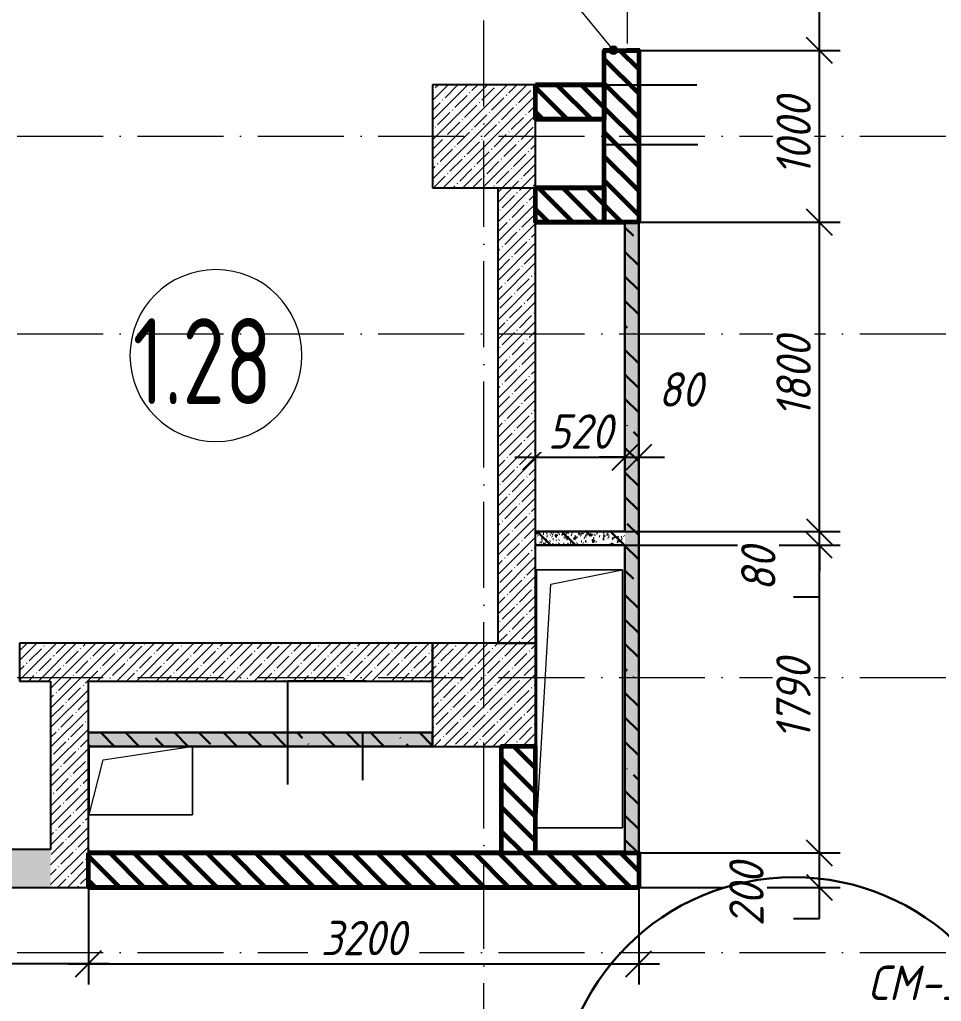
# Model space of a CAD drawing. Header units: millimetres. Extents: x 12986 to 523328, y -9759 to 30092.
# Drawn here: x 92607 to 97967, y 13117 to 18829 of the extents above; entities that cross this region are included whole.
import ezdxf

# ---------------------------------------------------------------- set-up
doc = ezdxf.new("R2010")
doc.units = ezdxf.units.MM
doc.linetypes.add('50_200_ШТРИХ_1Т_ш5_п1_п1_', pattern=[700, 500, -100, 0, -100])
for name, color, linetype, lineweight in [('0) ПГП', 1, 'Continuous', 30), ('2) Расчет', 1, 'Continuous', 30), ('5) Блок ячеистый', 160, 'Continuous', 60), ('A-ANNO-DIMS', 7, 'Continuous', 9), ('A-AREA-IDEN', 7, 'Continuous', 9), ('A-DOOR-IDEN', 7, 'Continuous', 9), ('A-FLOR', 7, 'Continuous', 9), ('A-GENM', 7, 'Continuous', 9), ('A-GENM-1', 7, 'Continuous', 25), ('A-GENM-IDEN', 7, 'Continuous', 9), ('A-WALL-1', 7, 'Continuous', 25), ('A-WALL-6', 18, 'Continuous', 13), ('A-WALL-PATT-1', 7, 'Continuous', 5), ('S-COLS', 7, 'Continuous', 9), ('S-COLS-1', 7, 'Continuous', 5), ('S-COLS-2', 7, 'Continuous', 25), ('Оси-2', 7, '50_200_ШТРИХ_1Т_ш5_п1_п1_', 9)]:
    doc.layers.add(name, color=color, linetype=linetype, lineweight=lineweight)
doc.layers.add('0)Допникки кружки', color=7, linetype='Continuous', plot=False)
doc.layers.add('A-WALL-2', color=7, linetype='Continuous', lineweight=13, true_color=0x000000)
doc.layers.add('A-WALL-9', color=7, linetype='Continuous', lineweight=5, true_color=0x0070df)
doc.styles.add('ISOCPEUR_I_3', font='isocpeui.ttf', dxfattribs={"width": 0.9, "height": 200})
doc.styles.add('СПДС', font='ГОСТ тип А.ttf', dxfattribs={"width": 0.9})
doc.dimstyles.new('ISO-2_0_0_9К_СРЕДНИЙ_ФОН', dxfattribs={"dimscale": 304.8, "dimtxt": 199.196235, "dimasz": 0.492126, "dimexe": 0.393701, "dimexo": 0, "dimgap": 0.164042, "dimtad": 1, "dimdec": 0, "dimdsep": 46, "dimtxsty": 'ISOCPEUR_I_3', "dimblk1": 'OBLIQUE', "dimblk2": 'OBLIQUE', "dimsah": 1, "dimcen": 0.09, "dimdle": 0.393701, "dimazin": 0, "dimtfac": 1, "dimtdec": 4, "dimtix": 1, "dimtmove": 1, "dimatfit": 3, "dimfxl": 1, "dimtvp": 1, "dimtfill": 1, "dimtolj": 1, "dimtzin": 0, "dimarcsym": 2})
doc.dimstyles.new('ISO-2_0_0_9К_СРЕДНИЙ_ФОН_1', dxfattribs={"dimscale": 304.8, "dimtxt": 199.196235, "dimasz": 0.492126, "dimexe": 0.393701, "dimexo": 0, "dimgap": 0.164042, "dimtad": 1, "dimdec": 0, "dimdsep": 46, "dimtxsty": 'ISOCPEUR_I_3', "dimblk1": 'OBLIQUE', "dimblk2": 'OBLIQUE', "dimsah": 1, "dimcen": 0.09, "dimdle": 0.393701, "dimazin": 0, "dimtfac": 1, "dimtdec": 4, "dimtix": 1, "dimtmove": 0, "dimatfit": 3, "dimfxl": 1, "dimtvp": 1, "dimtfill": 1, "dimtolj": 1, "dimtzin": 0, "dimarcsym": 2})
doc.dimstyles.new('ISO-2_0_0_9К_СРЕДНИЙ_ФОН_2', dxfattribs={"dimscale": 304.8, "dimtxt": 199.196235, "dimasz": 0.492126, "dimexe": 0.393701, "dimexo": 0, "dimgap": 0.164042, "dimtad": 1, "dimdec": 0, "dimdsep": 46, "dimtxsty": 'ISOCPEUR_I_3', "dimblk1": 'OBLIQUE', "dimblk2": 'OBLIQUE', "dimsah": 1, "dimcen": 0.09, "dimdle": 0.393701, "dimazin": 0, "dimtfac": 1, "dimtdec": 4, "dimtix": 1, "dimtmove": 2, "dimatfit": 3, "dimfxl": 1, "dimtvp": 1, "dimtfill": 1, "dimtolj": 1, "dimtzin": 0, "dimarcsym": 2})
doc.dimstyles.get("Standard").update_dxf_attribs({"dimtxt": 0.18, "dimasz": 0.18, "dimexe": 0.18, "dimexo": 0.0625, "dimgap": 0.09, "dimtad": 0, "dimtih": 1, "dimtoh": 1, "dimdec": 4, "dimzin": 0, "dimdsep": 46, "dimtxsty": 'Standard', "dimcen": 0.09, "dimadec": 0, "dimazin": 0, "dimtfac": 1, "dimtdec": 4, "dimtofl": 0, "dimtmove": 0, "dimatfit": 3, "dimfxl": 1, "dimtolj": 1, "dimtzin": 0, "dimarcsym": 0})
pattern_1 = [(45, (61996.89, 0), (-57.02463, 57.02463), []), (45, (62053.92, 0), (-57.02463, 57.02463), [100.806, -20.161, 3.353, -16.808])]
pattern_2 = [(50, (61996.893, 0), (72.87376, -6.37607), [7.62, -83.82]), (355, (61996.89, 0), (-14.09699, 76.42244), [6.096, -67.056]), (100.451, (62002.966, -0.53), (58.77696, 70.04687), [6.476, -71.236]), (46.184, (61996.89, 20.32), (108.43142, -16.81745), [11.43, -125.73]), (96.636, (62005.93, 18.92), (94.961, 98.97089), [9.714, -106.854]), (351.184, (61996.89, 20.32), (94.96227, 98.97018), [9.144, -100.584]), (21, (62007.053, 15.24), (60.64565, -40.90654), [7.62, -83.82]), (326, (62007.05, 15.24), (24.72083, 73.67493), [6.096, -67.056]), (71.451, (62012.11, 11.83), (85.36689, 32.76874), [6.476, -71.236]), (37.5, (61996.893, 0), (1.235525, 33.822432), [3.353, -62.89, 3.353, -64.719, -67.31]), (37.5, (61996.893, 0), (1.235525, 33.822432), [-134.315, 3.353, -63.957]), (7.5, (61996.893, 0), (26.728146, 40.07255), [3.353, -35.458, 3.353, -61.366, -25.654]), (7.5, (61996.893, 0), (26.728146, 40.07255), [-103.53, 3.353, -22.301]), (327.5, (61974.236, 0), (54.236318, -2.292117), [3.353, -22.047, 3.353, -75.895, -105.156]), (327.5, (61974.236, 0), (54.236318, -2.292117), [-104.648, 3.353, -101.803]), (317.5, (61964.076, 0), (59.25158, 10.17014), [3.353, -29.667, 3.353, -49.276, -74.676]), (317.5, (61964.076, 0), (59.25158, 10.17014), [-85.649, 3.353, -71.323])]
pattern_3 = [(135, (61996.9, 0), (-142.5612, -142.5612), []), (135, (62139.46, 0), (-142.5612, -142.5612), [252.016, -50.403, 3.353, -47.05])]
pattern_4 = [(135, (61996.89, 0), (-70.71068, -70.71068), [])]

# ---------------------------------------------------------------- blocks, each defined once
blk = doc.blocks.new('BSC_Колонна _Прямоугольная - 600х600-V16-АР1_Кладочный план 1 этажа')
at = {"layer": 'S-COLS-1'}
h = blk.add_hatch(dxfattribs=at)
h.set_pattern_fill('FP_31', color=256, style=0, pattern_type=2)
h.set_pattern_definition([(45, (-33310, -18150), (-57.02463, 57.02463), []), (45, (-33252.975, -18150), (-57.02463, 57.02463), [100.806, -20.161, 3.353, -16.808])])
h.paths.add_polyline_path([(-300, -300), (300, -300), (300, 300), (-300, 300)], flags=0)
at = {"layer": 'S-COLS-2'}
for p, q in [((300, 300), (-300, 300)), ((-300, 300), (-300, -300)), ((300, -300), (300, 300)), ((-300, -300), (300, -300))]:
    blk.add_line(p, q, dxfattribs=at)
blk = doc.blocks.new('AR_Отверстие прямоугольное _в плите_ - AR_Отверстие прямоугольное _в плите_-24469724-АР1_Кладочный план 1 этажа')
at = {"layer": 'A-GENM'}
for p, q in [((-300, 199), (-300, -200)), ((-220, 120), (293.5, 199)), ((300, -200), (300, 199)), ((-300, -200), (-220, 120)), ((-300, -200), (300, -200))]:
    blk.add_line(p, q, dxfattribs=at)
blk = doc.blocks.new('AR_Отверстие прямоугольное _в плите_ - AR_Отверстие прямоугольное _в плите_-24469883-АР1_Кладочный план 1 этажа')
at = {"layer": 'A-GENM'}
for p, q in [((250, 750), (-250, 750)), ((-250, 750), (-250, -750)), ((-166.7, 666.7), (250, 750)), ((250, -750), (250, 750)), ((-250, -750), (-166.7, 666.7)), ((-250, -750), (250, -750))]:
    blk.add_line(p, q, dxfattribs=at)
blk = doc.blocks.new('Фахверк_СКБ_Уголок - Ф-14_200х4010 h _потолок _3_880_-26977327-АР1_Кладочный план 1 этажа')
at = {"layer": 'A-GENM-1'}
for p, q in [((200, 156), (125, 156)), ((125, 156), (125, 81)), ((131, 81), (131, 150)), ((131, 150), (200, 150)), ((200, 150), (200, 156)), ((125, 81), (131, 81)), ((131, 19), (125, 19)), ((125, 19), (125, -56)), ((131, -50), (131, 19)), ((125, -56), (200, -56)), ((200, -50), (131, -50)), ((200, -56), (200, -50))]:
    blk.add_line(p, q, dxfattribs=at)
blk = doc.blocks.new('AAR_СКБ_Марка_Двери_Перемычка и проем - Марка перемычки и проема-25306769-АР1_Кладочный план 1 этажа')
at = {"layer": 'A-DOOR-IDEN'}
for p, q in [((-5, 0), (5, 0)), ((-0.968, -0.984), (-1.986, -2.747)), ((1.067, -0.984), (-0.968, -0.984)), ((2.085, -2.747), (1.067, -0.984)), ((-1.986, -2.747), (-0.968, -4.509)), ((1.067, -4.509), (2.085, -2.747)), ((-0.968, -4.509), (1.067, -4.509))]:
    blk.add_line(p, q, dxfattribs=at)
blk = doc.blocks.new('_Oblique')
at = {"color": 0, "linetype": 'ByBlock', "lineweight": -2}
blk.add_line((-0.5, -0.5), (0.5, 0.5), dxfattribs=at)
blk = doc.blocks.new('DIMBLOCK170-АР1_Кладочный план 1 этажа')
at = {"layer": 'A-ANNO-DIMS', "color": 0, "lineweight": -2, "transparency": 16777216}
for p, q in [((97257.9, 13660), (97257.9, 14100)), ((96126.9, 13980), (97377.9, 13980)), ((86136.9, 13780), (97377.9, 13780)), ((97257.9, 13598.3), (97257.9, 13780)), ((97107.9, 13598.3), (97257.9, 13598.3))]:
    blk.add_line(p, q, dxfattribs=at)
at = {"layer": 'Defpoints', "color": 0, "transparency": 16777216}
for p in [(96126.9, 13980), (97257.9, 13980), (86136.9, 13780)]:
    blk.add_point(p, dxfattribs=at)
at = {"layer": 'A-ANNO-DIMS', "color": 0, "lineweight": -2, "transparency": 16777216, "xscale": 150, "yscale": 150, "zscale": 150}
for p, rotation in [((97257.9, 13980), 90), ((97257.9, 13780), 270)]:
    blk.add_blockref('_Oblique', p, dxfattribs=dict(at, rotation=rotation))
at = {"layer": 'A-ANNO-DIMS', "color": 0, "transparency": 16777216, "insert": (96733.4, 13554.1), "char_height": 200, "width": 455.087, "attachment_point": 1, "rotation": 90, "line_spacing_factor": 1.149209, "style": 'ISOCPEUR_I_3', "bg_fill": 3, "box_fill_scale": 1.1, "bg_fill_color": 256, "bg_fill_true_color": 13158600, "bg_fill_transparency": 0}
blk.add_mtext('\\A1;200', dxfattribs=at)
blk = doc.blocks.new('DIMBLOCK171-АР1_Кладочный план 1 этажа')
at = {"layer": 'A-ANNO-DIMS', "color": 0, "lineweight": -2, "transparency": 16777216}
for p, q in [((97257.9, 13860), (97257.9, 15890)), ((96126.9, 15770), (97377.9, 15770)), ((96126.9, 13980), (97377.9, 13980))]:
    blk.add_line(p, q, dxfattribs=at)
at = {"layer": 'Defpoints', "color": 0, "transparency": 16777216}
for p in [(96126.9, 15770), (97257.9, 15770), (96126.9, 13980)]:
    blk.add_point(p, dxfattribs=at)
at = {"layer": 'A-ANNO-DIMS', "color": 0, "lineweight": -2, "transparency": 16777216, "xscale": 150, "yscale": 150, "zscale": 150}
for p, rotation in [((97257.9, 15770), 90), ((97257.9, 13980), 270)]:
    blk.add_blockref('_Oblique', p, dxfattribs=dict(at, rotation=rotation))
at = {"layer": 'A-ANNO-DIMS', "color": 0, "transparency": 16777216, "insert": (97106.6, 14875), "char_height": 200, "width": 560.814, "attachment_point": 5, "rotation": 90, "style": 'ISOCPEUR_I_3', "bg_fill": 3, "box_fill_scale": 1.1, "bg_fill_color": 256, "bg_fill_true_color": 13158600, "bg_fill_transparency": 0}
blk.add_mtext('\\A1;1790', dxfattribs=at)
blk = doc.blocks.new('DIMBLOCK172-АР1_Кладочный план 1 этажа')
at = {"layer": 'A-ANNO-DIMS', "color": 0, "lineweight": -2, "transparency": 16777216}
for p, q in [((97257.9, 15850), (97257.9, 16000)), ((96126.9, 15850), (97377.9, 15850)), ((97257.9, 15770), (97257.9, 15850)), ((96126.9, 15770), (97377.9, 15770)), ((97257.9, 15770), (97257.9, 15620)), ((97107.9, 15470), (97257.9, 15470))]:
    blk.add_line(p, q, dxfattribs=at)
at = {"layer": 'Defpoints', "color": 0, "transparency": 16777216}
for p in [(96126.9, 15850), (97257.9, 15850), (96126.9, 15770)]:
    blk.add_point(p, dxfattribs=at)
at = {"layer": 'A-ANNO-DIMS', "color": 0, "lineweight": -2, "transparency": 16777216, "xscale": 150, "yscale": 150, "zscale": 150}
for p, rotation in [((97257.9, 15850), 270), ((97257.9, 15770), 90)]:
    blk.add_blockref('_Oblique', p, dxfattribs=dict(at, rotation=rotation))
at = {"layer": 'A-ANNO-DIMS', "color": 0, "transparency": 16777216, "insert": (96802.6, 15501.6), "char_height": 200, "width": 303.391, "attachment_point": 1, "rotation": 90, "line_spacing_factor": 1.149209, "style": 'ISOCPEUR_I_3', "bg_fill": 3, "box_fill_scale": 1.1, "bg_fill_color": 256, "bg_fill_true_color": 13158600, "bg_fill_transparency": 0}
blk.add_mtext('\\A1;80', dxfattribs=at)
blk = doc.blocks.new('DIMBLOCK173-АР1_Кладочный план 1 этажа')
at = {"layer": 'A-ANNO-DIMS', "color": 0, "lineweight": -2, "transparency": 16777216}
for p, q in [((97257.9, 15730), (97257.9, 17770)), ((96206.9, 17650), (97377.9, 17650)), ((96126.9, 15850), (97377.9, 15850))]:
    blk.add_line(p, q, dxfattribs=at)
at = {"layer": 'Defpoints', "color": 0, "transparency": 16777216}
for p in [(96206.9, 17650), (97257.9, 17650), (96126.9, 15850)]:
    blk.add_point(p, dxfattribs=at)
at = {"layer": 'A-ANNO-DIMS', "color": 0, "lineweight": -2, "transparency": 16777216, "xscale": 150, "yscale": 150, "zscale": 150}
for p, rotation in [((97257.9, 17650), 90), ((97257.9, 15850), 270)]:
    blk.add_blockref('_Oblique', p, dxfattribs=dict(at, rotation=rotation))
at = {"layer": 'A-ANNO-DIMS', "color": 0, "transparency": 16777216, "insert": (97107.9, 16750), "char_height": 200, "width": 560.814, "attachment_point": 5, "rotation": 90, "style": 'ISOCPEUR_I_3', "bg_fill": 3, "box_fill_scale": 1.1, "bg_fill_color": 256, "bg_fill_true_color": 13158600, "bg_fill_transparency": 0}
blk.add_mtext('\\A1;1800', dxfattribs=at)
blk = doc.blocks.new('DIMBLOCK174-АР1_Кладочный план 1 этажа')
at = {"layer": 'A-ANNO-DIMS', "color": 0, "lineweight": -2, "transparency": 16777216}
for p, q in [((97257.9, 17530), (97257.9, 18770)), ((96209.9, 18650), (97377.9, 18650)), ((96206.9, 17650), (97377.9, 17650))]:
    blk.add_line(p, q, dxfattribs=at)
at = {"layer": 'Defpoints', "color": 0, "transparency": 16777216}
for p in [(96209.9, 18650), (97257.9, 18650), (96206.9, 17650)]:
    blk.add_point(p, dxfattribs=at)
at = {"layer": 'A-ANNO-DIMS', "color": 0, "lineweight": -2, "transparency": 16777216, "xscale": 150, "yscale": 150, "zscale": 150}
for p, rotation in [((97257.9, 18650), 90), ((97257.9, 17650), 270)]:
    blk.add_blockref('_Oblique', p, dxfattribs=dict(at, rotation=rotation))
at = {"layer": 'A-ANNO-DIMS', "color": 0, "transparency": 16777216, "insert": (97107.9, 18150), "char_height": 200, "width": 560.814, "attachment_point": 5, "rotation": 90, "style": 'ISOCPEUR_I_3', "bg_fill": 3, "box_fill_scale": 1.1, "bg_fill_color": 256, "bg_fill_true_color": 13158600, "bg_fill_transparency": 0}
blk.add_mtext('\\A1;1000', dxfattribs=at)
blk = doc.blocks.new('DIMBLOCK175-АР1_Кладочный план 1 этажа')
at = {"layer": 'A-ANNO-DIMS', "color": 0, "lineweight": -2, "transparency": 16777216}
for p, q in [((97257.9, 18530), (97257.9, 19870)), ((96206.9, 19750), (97377.9, 19750)), ((96209.9, 18650), (97377.9, 18650))]:
    blk.add_line(p, q, dxfattribs=at)
at = {"layer": 'Defpoints', "color": 0, "transparency": 16777216}
for p in [(96206.9, 19750), (97257.9, 19750), (96209.9, 18650)]:
    blk.add_point(p, dxfattribs=at)
at = {"layer": 'A-ANNO-DIMS', "color": 0, "lineweight": -2, "transparency": 16777216, "xscale": 150, "yscale": 150, "zscale": 150}
for p, rotation in [((97257.9, 19750), 90), ((97257.9, 18650), 270)]:
    blk.add_blockref('_Oblique', p, dxfattribs=dict(at, rotation=rotation))
at = {"layer": 'A-ANNO-DIMS', "color": 0, "transparency": 16777216, "insert": (97107.9, 19200), "char_height": 200, "width": 514.846, "attachment_point": 5, "rotation": 90, "style": 'ISOCPEUR_I_3', "bg_fill": 3, "box_fill_scale": 1.1, "bg_fill_color": 256, "bg_fill_true_color": 13158600, "bg_fill_transparency": 0}
blk.add_mtext('\\A1;1100', dxfattribs=at)
blk = doc.blocks.new('DIMBLOCK179-АР1_Кладочный план 1 этажа')
at = {"layer": 'A-ANNO-DIMS', "color": 0, "lineweight": -2, "transparency": 16777216}
for p, q in [((95606.9, 18081.9), (95606.9, 18449.4)), ((95607.1, 18449.2), (96006.7, 18449.2)), ((96006.9, 18081.9), (96006.9, 18449.4)), ((96006.9, 18449.2), (96545.7, 18449.2))]:
    blk.add_line(p, q, dxfattribs=at)
at = {"layer": 'A-ANNO-DIMS', "color": 0, "transparency": 16777216}
for points in [[(95607.1, 18449.2), (95607.1, 18449.1), (95606.9, 18449.2)], [(96006.7, 18449.2), (96006.7, 18449.1), (96006.9, 18449.2)]]:
    blk.add_solid(points, dxfattribs=at)
at = {"layer": 'Defpoints', "color": 0, "transparency": 16777216}
for p in [(96006.9, 18449.2), (95606.9, 18081.9), (96006.9, 18081.9)]:
    blk.add_point(p, dxfattribs=at)
at = {"layer": 'A-ANNO-DIMS', "color": 0, "transparency": 16777216, "insert": (96309.6, 18449.3), "char_height": 0.18, "width": 473.474, "attachment_point": 1, "line_spacing_factor": 1.149209}
blk.add_mtext('\\A1;400.0000', dxfattribs=at)
blk = doc.blocks.new('DIMBLOCK180-АР1_Кладочный план 1 этажа')
at = {"layer": 'A-ANNO-DIMS', "color": 0, "lineweight": -2, "transparency": 16777216}
for p, q in [((96006.9, 18081.9), (96006.9, 18103)), ((96007.1, 18102.8), (96206.7, 18102.8)), ((96206.9, 18081.9), (96206.9, 18103)), ((96206.9, 18102.8), (96551.7, 18102.8))]:
    blk.add_line(p, q, dxfattribs=at)
at = {"layer": 'A-ANNO-DIMS', "color": 0, "transparency": 16777216}
for points in [[(96007.1, 18102.8), (96007.1, 18102.8), (96006.9, 18102.8)], [(96206.7, 18102.8), (96206.7, 18102.8), (96206.9, 18102.8)]]:
    blk.add_solid(points, dxfattribs=at)
at = {"layer": 'Defpoints', "color": 0, "transparency": 16777216}
for p in [(96006.9, 18081.9), (96206.9, 18102.8), (96206.9, 18081.9)]:
    blk.add_point(p, dxfattribs=at)
at = {"layer": 'A-ANNO-DIMS', "color": 0, "transparency": 16777216, "insert": (96324.7, 18102.9), "char_height": 0.18, "width": 455.087, "attachment_point": 1, "line_spacing_factor": 1.149209}
blk.add_mtext('\\A1;200.0000', dxfattribs=at)
blk = doc.blocks.new('DIMBLOCK190-АР1_Кладочный план 1 этажа')
at = {"layer": 'A-ANNO-DIMS', "color": 0, "lineweight": -2, "transparency": 16777216}
for p, q in [((93006.9, 14000), (93006.9, 13215.2)), ((90036.9, 13441.3), (90036.9, 13215.2)), ((89916.9, 13335.2), (91490, 13335.2)), ((93126.9, 13335.2), (92102.8, 13335.2))]:
    blk.add_line(p, q, dxfattribs=at)
at = {"layer": 'Defpoints', "color": 0, "transparency": 16777216}
for p in [(93006.9, 14000), (90036.9, 13441.3), (93006.9, 13335.2)]:
    blk.add_point(p, dxfattribs=at)
at = {"layer": 'A-ANNO-DIMS', "color": 0, "lineweight": -2, "transparency": 16777216, "xscale": 150, "yscale": 150, "zscale": 150, "rotation": 180}
blk.add_blockref('_Oblique', (90036.9, 13335.2), dxfattribs=at)
at = {"layer": 'A-ANNO-DIMS', "color": 0, "lineweight": -2, "transparency": 16777216, "xscale": 150, "yscale": 150, "zscale": 150}
blk.add_blockref('_Oblique', (93006.9, 13335.2), dxfattribs=at)
at = {"layer": 'A-ANNO-DIMS', "color": 0, "transparency": 16777216, "insert": (91493, 13646.5), "char_height": 200, "width": 606.782, "attachment_point": 1, "line_spacing_factor": 1.149209, "style": 'ISOCPEUR_I_3', "bg_fill": 3, "box_fill_scale": 1.1, "bg_fill_color": 256, "bg_fill_true_color": 13158600, "bg_fill_transparency": 0}
blk.add_mtext('\\A1;2970', dxfattribs=at)
blk = doc.blocks.new('DIMBLOCK191-АР1_Кладочный план 1 этажа')
at = {"layer": 'A-ANNO-DIMS', "color": 0, "lineweight": -2, "transparency": 16777216}
for p, q in [((93006.9, 14000), (93006.9, 13215.2)), ((96206.9, 13780), (96206.9, 13215.2)), ((92886.9, 13335.2), (96326.9, 13335.2))]:
    blk.add_line(p, q, dxfattribs=at)
at = {"layer": 'Defpoints', "color": 0, "transparency": 16777216}
for p in [(93006.9, 14000), (96206.9, 13780), (96206.9, 13335.2)]:
    blk.add_point(p, dxfattribs=at)
at = {"layer": 'A-ANNO-DIMS', "color": 0, "lineweight": -2, "transparency": 16777216, "xscale": 150, "yscale": 150, "zscale": 150, "rotation": 180}
blk.add_blockref('_Oblique', (93006.9, 13335.2), dxfattribs=at)
at = {"layer": 'A-ANNO-DIMS', "color": 0, "lineweight": -2, "transparency": 16777216, "xscale": 150, "yscale": 150, "zscale": 150}
blk.add_blockref('_Oblique', (96206.9, 13335.2), dxfattribs=at)
at = {"layer": 'A-ANNO-DIMS', "color": 0, "transparency": 16777216, "insert": (94606.9, 13485.2), "char_height": 200, "width": 606.782, "attachment_point": 5, "style": 'ISOCPEUR_I_3', "bg_fill": 3, "box_fill_scale": 1.1, "bg_fill_color": 256, "bg_fill_true_color": 13158600, "bg_fill_transparency": 0}
blk.add_mtext('\\A1;3200', dxfattribs=at)
blk = doc.blocks.new('DIMBLOCK400-АР1_Кладочный план 1 этажа')
at = {"layer": 'A-ANNO-DIMS', "color": 0, "lineweight": -2, "transparency": 16777216}
for p, q in [((95606.9, 14600), (95606.9, 16402.2)), ((96126.9, 16388.3), (96126.9, 16162.2)), ((95486.9, 16282.2), (96246.9, 16282.2))]:
    blk.add_line(p, q, dxfattribs=at)
at = {"layer": 'Defpoints', "color": 0, "transparency": 16777216}
for p in [(96126.9, 16282.2), (95606.9, 14600)]:
    blk.add_point(p, dxfattribs=at)
at = {"layer": 'A-ANNO-DIMS', "color": 0, "lineweight": -2, "transparency": 16777216, "xscale": 150, "yscale": 150, "zscale": 150, "rotation": 180}
blk.add_blockref('_Oblique', (95606.9, 16282.2), dxfattribs=at)
at = {"layer": 'A-ANNO-DIMS', "color": 0, "lineweight": -2, "transparency": 16777216, "xscale": 150, "yscale": 150, "zscale": 150}
blk.add_blockref('_Oblique', (96126.9, 16282.2), dxfattribs=at)
at = {"layer": 'A-ANNO-DIMS', "color": 0, "transparency": 16777216, "insert": (95866.9, 16432.2), "char_height": 200, "width": 455.087, "attachment_point": 5, "style": 'ISOCPEUR_I_3', "bg_fill": 3, "box_fill_scale": 1.1, "bg_fill_color": 256, "bg_fill_true_color": 13158600, "bg_fill_transparency": 0}
blk.add_mtext('\\A1;520', dxfattribs=at)
at = {"layer": 'Defpoints', "color": 0, "transparency": 16777216}
blk.add_point((96126.9, 16388.3), dxfattribs=at)
blk = doc.blocks.new('DIMBLOCK401-АР1_Кладочный план 1 этажа')
at = {"layer": 'A-ANNO-DIMS', "color": 0, "lineweight": -2, "transparency": 16777216}
for p, q in [((96126.9, 16388.3), (96126.9, 16162.2)), ((96206.9, 16388.3), (96206.9, 16162.2)), ((96126.9, 16282.2), (95976.9, 16282.2)), ((96126.9, 16282.2), (96206.9, 16282.2)), ((96206.9, 16282.2), (96356.9, 16282.2))]:
    blk.add_line(p, q, dxfattribs=at)
at = {"layer": 'Defpoints', "color": 0, "transparency": 16777216}
for p in [(96126.9, 16388.3), (96206.9, 16388.3), (96206.9, 16282.2)]:
    blk.add_point(p, dxfattribs=at)
at = {"layer": 'A-ANNO-DIMS', "color": 0, "lineweight": -2, "transparency": 16777216, "xscale": 150, "yscale": 150, "zscale": 150}
blk.add_blockref('_Oblique', (96126.9, 16282.2), dxfattribs=at)
at = {"layer": 'A-ANNO-DIMS', "color": 0, "lineweight": -2, "transparency": 16777216, "xscale": 150, "yscale": 150, "zscale": 150, "rotation": 180}
blk.add_blockref('_Oblique', (96206.9, 16282.2), dxfattribs=at)
at = {"layer": 'A-ANNO-DIMS', "color": 0, "transparency": 16777216, "insert": (96321.1, 16776.9), "char_height": 200, "width": 303.391, "attachment_point": 1, "line_spacing_factor": 1.149209, "style": 'ISOCPEUR_I_3', "bg_fill": 3, "box_fill_scale": 1.1, "bg_fill_color": 256, "bg_fill_true_color": 13158600, "bg_fill_transparency": 0}
blk.add_mtext('\\A1;80', dxfattribs=at)
blk = doc.blocks.new('DIMBLOCK402-АР1_Кладочный план 1 этажа')
at = {"layer": 'A-ANNO-DIMS', "color": 0, "lineweight": -2, "transparency": 16777216}
for p, q in [((94621.8, 14680), (94600.1, 14680)), ((94600.3, 14679.8), (94600.3, 14600.2)), ((94621.8, 14600), (94600.1, 14600)), ((94600.3, 14600), (94600.3, 14404.4)), ((94600.3, 14404.4), (94600.1, 14404.4))]:
    blk.add_line(p, q, dxfattribs=at)
at = {"layer": 'A-ANNO-DIMS', "color": 0, "transparency": 16777216}
for points in [[(94600.3, 14679.8), (94600.4, 14679.8), (94600.3, 14680)], [(94600.3, 14600.2), (94600.4, 14600.2), (94600.3, 14600)]]:
    blk.add_solid(points, dxfattribs=at)
at = {"layer": 'Defpoints', "color": 0, "transparency": 16777216}
for p in [(94600.3, 14680), (94621.8, 14680), (94621.8, 14600)]:
    blk.add_point(p, dxfattribs=at)
at = {"layer": 'A-ANNO-DIMS', "color": 0, "transparency": 16777216, "insert": (94599.8, 14252.7), "char_height": 0.18, "width": 303.391, "attachment_point": 1, "rotation": 90, "line_spacing_factor": 1.149209}
blk.add_mtext('\\A1;80.0000', dxfattribs=at)
blk = doc.blocks.new('DIMBLOCK403-АР1_Кладочный план 1 этажа')
at = {"layer": 'A-ANNO-DIMS', "color": 0, "lineweight": -2, "transparency": 16777216}
for p, q in [((94621.8, 14980), (94164.3, 14980)), ((94164.5, 14979.8), (94164.5, 14680.2)), ((94621.8, 14680), (94164.3, 14680)), ((94164.5, 14680), (94164.5, 14378.4)), ((94164.5, 14378.4), (94164.3, 14378.4))]:
    blk.add_line(p, q, dxfattribs=at)
at = {"layer": 'A-ANNO-DIMS', "color": 0, "transparency": 16777216}
for points in [[(94164.4, 14979.8), (94164.5, 14979.8), (94164.5, 14980)], [(94164.4, 14680.2), (94164.5, 14680.2), (94164.5, 14680)]]:
    blk.add_solid(points, dxfattribs=at)
at = {"layer": 'Defpoints', "color": 0, "transparency": 16777216}
for p in [(94164.5, 14980), (94621.8, 14980), (94621.8, 14680)]:
    blk.add_point(p, dxfattribs=at)
at = {"layer": 'A-ANNO-DIMS', "color": 0, "transparency": 16777216, "insert": (94164, 14150.9), "char_height": 0.18, "width": 455.087, "attachment_point": 1, "rotation": 90, "line_spacing_factor": 1.149209}
blk.add_mtext('\\A1;300.0001', dxfattribs=at)
blk = doc.blocks.new('Марка_Помещения - Номер-25198446-Объем проектирования 1 этажа')
at = {"layer": 'A-AREA-IDEN'}
for start, end in [(360, 180), (180, 360)]:
    blk.add_arc((0, 0), 2.5, start, end, dxfattribs=at)

msp = doc.modelspace()

# ---------------------------------------------------------------- hatches: boundary and pattern name
at = {"layer": '0) ПГП'}
h = msp.add_hatch(dxfattribs=at)
h.set_pattern_fill('FP_16', color=256, style=0, pattern_type=2)
h.set_pattern_definition(pattern_2)
h.paths.add_polyline_path([(96206.89326, 13980), (96206.89326, 17650.00011), (96126.89326, 17650.00011), (96126.89326, 13980)], flags=0)
h = msp.add_hatch(dxfattribs=at)
h.set_pattern_fill('FP_17', color=256, style=0, pattern_type=2)
h.set_pattern_definition(pattern_3)
h.paths.add_polyline_path([(96206.89326, 13980), (96206.89326, 17650.00011), (96126.89326, 17650.00011), (96126.89326, 13980)], flags=0)
h = msp.add_hatch(dxfattribs=at)
h.set_pattern_fill('FP_16', color=256, style=0, pattern_type=2)
h.set_pattern_definition(pattern_2)
h.paths.add_polyline_path([(96126.89326, 15770.0001), (96126.89326, 15850.0001), (95606.89326, 15850.0001), (95606.89326, 15770.0001)], flags=0)
h = msp.add_hatch(dxfattribs=at)
h.set_pattern_fill('FP_17', color=256, style=0, pattern_type=2)
h.set_pattern_definition(pattern_3)
h.paths.add_polyline_path([(96126.89326, 15770.0001), (96126.89326, 15850.0001), (95606.89326, 15850.0001), (95606.89326, 15770.0001)], flags=0)
h = msp.add_hatch(dxfattribs=at)
h.set_pattern_fill('FP_16', color=256, style=0, pattern_type=2)
h.set_pattern_definition(pattern_2)
h.paths.add_polyline_path([(95006.63677, 14600), (95006.63677, 14680), (93006.89328, 14680), (93006.89328, 14600), (93164.46172, 14600)], flags=0)
h = msp.add_hatch(dxfattribs=at)
h.set_pattern_fill('FP_17', color=256, style=0, pattern_type=2)
h.set_pattern_definition(pattern_3)
h.paths.add_polyline_path([(95006.63677, 14600), (95006.63677, 14680), (93006.89328, 14680), (93006.89328, 14600), (93164.46172, 14600)], flags=0)
at = {"layer": '5) Блок ячеистый'}
h = msp.add_hatch(dxfattribs=at)
h.set_pattern_fill('FP_3', color=256, style=0, pattern_type=2)
h.set_pattern_definition(pattern_4)
h.paths.add_polyline_path([(96206.89326, 17850.00011), (96206.86461, 18649.97146), (96006.89326, 18649.97146), (96006.89326, 17850.00011)], flags=0)
h.paths.add_polyline_path([(96006.89326, 19750.00011), (96206.89326, 19750.00011), (96206.89326, 23399.99998), (96006.89326, 23399.99998), (96006.89326, 19819.00011)], flags=0)
h = msp.add_hatch(dxfattribs=at)
h.set_pattern_fill('FP_3', color=256, style=0, pattern_type=2)
h.set_pattern_definition(pattern_4)
h.paths.add_polyline_path([(96006.89326, 18250.00011), (96006.89326, 18450.00007), (95606.89326, 18450.00007), (95606.89326, 18250.00011)], flags=0)
h = msp.add_hatch(dxfattribs=at)
h.set_pattern_fill('FP_3', color=256, style=0, pattern_type=2)
h.set_pattern_definition(pattern_4)
h.paths.add_polyline_path([(96206.89326, 17650.00011), (96206.89326, 17850.00011), (95606.89326, 17850.00007), (95606.89326, 17650.00011), (96126.89326, 17650.00011)], flags=0)
h = msp.add_hatch(dxfattribs=at)
h.set_pattern_fill('FP_3', color=256, style=0, pattern_type=2)
h.set_pattern_definition(pattern_4)
h.paths.add_polyline_path([(95406.89326, 13980), (95606.89326, 13980), (95606.89326, 14600.00008), (95406.89326, 14600.00008)], flags=0)
h = msp.add_hatch(dxfattribs=at)
h.set_pattern_fill('FP_3', color=256, style=0, pattern_type=2)
h.set_pattern_definition(pattern_4)
h.paths.add_polyline_path([(93006.89328, 13780), (96206.89326, 13780), (96206.89326, 13980), (93006.89328, 13980)], flags=0)
at = {"layer": 'A-GENM-IDEN'}
h = msp.add_hatch(color=256, dxfattribs=at)
edge = h.paths.add_edge_path(flags=0)
edge.add_arc((96059.5366, 18650.75621), 25, 0, 360)
at = {"layer": 'A-WALL-PATT-1'}
h = msp.add_hatch(dxfattribs=at)
h.set_pattern_fill('FP_1', color=256, style=0, pattern_type=2)
h.set_pattern_definition(pattern_1)
h.paths.add_polyline_path([(95386.89326, 15200.00008), (95606.89326, 15200.00008), (95606.89326, 17850.00007), (95386.89326, 17850.00007), (95386.89326, 17264.96045)], flags=0)
h = msp.add_hatch(dxfattribs=at)
h.set_pattern_fill('FP_1', color=256, style=0, pattern_type=2)
h.set_pattern_definition(pattern_1)
h.paths.add_polyline_path([(92786.89328, 14980.00008), (95006.89326, 14980.00008), (95006.89326, 15200.00008), (92606.89326, 15200.00008), (92606.89326, 14980.00008)], flags=0)
h = msp.add_hatch(dxfattribs=at)
h.set_pattern_fill('FP_1', color=256, style=0, pattern_type=2)
h.set_pattern_definition(pattern_1)
h.paths.add_polyline_path([(93006.89328, 13780), (93006.89328, 14980.00008), (92786.89328, 14980.00008), (92786.89328, 13780)], flags=0)
h = msp.add_hatch(dxfattribs=at)
h.set_pattern_fill('FP_1', color=256, style=0, pattern_type=2)
h.set_pattern_definition(pattern_1)
h.paths.add_polyline_path([(90099.93047, 13780), (92786.89328, 13780), (92786.89328, 14000), (84586.89325, 14000), (84586.89325, 13780), (90036.89325, 13780)], flags=0)
at = {"layer": 'S-COLS-1'}
h = msp.add_hatch(dxfattribs=at)
h.set_pattern_fill('FP_1', color=256, style=0, pattern_type=2)
h.set_pattern_definition(pattern_1)
h.paths.add_polyline_path([(95006.89326, 14600.00008), (95606.89326, 14600.00008), (95606.89326, 15200.00008), (95006.89326, 15200.00008)], flags=0)

# ---------------------------------------------------------------- linework, layer by layer
at = {"layer": '0) ПГП'}
for p, q in [((96126.89326, 17650.00011), (96126.89326, 15850.0001)), ((95606.89326, 15770.0001), (96126.89326, 15770.0001)), ((96126.89326, 15770.0001), (96126.89326, 13980)), ((93006.89328, 14600), (95006.63677, 14600))]:
    msp.add_line(p, q, dxfattribs=at)
at = {"layer": '2) Расчет'}
for p, q in [((96206.89326, 13980), (96206.89326, 17650.00011)), ((96126.89326, 15850.0001), (95606.89326, 15850.0001)), ((95006.63677, 14680), (93006.89328, 14680))]:
    msp.add_line(p, q, dxfattribs=at)
at = {"layer": '5) Блок ячеистый'}
for p, q in [((96006.89326, 18450.00011), (95606.89326, 18450.00011)), ((95606.89326, 18250.00011), (96006.89326, 18250.00011)), ((96006.89326, 17850.00011), (95606.89326, 17850.00011)), ((95606.89326, 17650.00011), (96126.89326, 17650.00011)), ((95406.89326, 14600.00008), (95406.89326, 13980)), ((95606.89326, 14600.00008), (95406.89326, 14600.00008)), ((95606.89326, 13980), (95606.89326, 14600.00008)), ((95406.89326, 13980), (93006.89328, 13980)), ((96126.89326, 13980), (95606.89326, 13980)), ((93006.89328, 13780), (96206.89326, 13780))]:
    msp.add_line(p, q, dxfattribs=at)
for points in [[(96006.89326, 18649.97146), (96206.89326, 18649.97146), (96206.89326, 17650.00011), (96006.89326, 17650.00011)], [(95606.89326, 18450.00011), (96006.89326, 18450.00011), (96006.89326, 18250.00011), (95606.89326, 18250.00011)], [(95606.89326, 17850.00011), (96006.89326, 17850.00011), (96006.89326, 17650.00011), (95606.89326, 17650.00011)], [(95406.89326, 13980), (95606.89326, 13980), (95606.89326, 14600.00008), (95406.89326, 14600.00008)], [(93006.89328, 13980), (96206.89326, 13980), (96206.89326, 13780), (93006.89328, 13780)]]:
    msp.add_lwpolyline(points, close=True, dxfattribs=at)
at = {"layer": 'A-FLOR'}
for p, q in [((95612.89326, 15627), (96112.89326, 15627)), ((95612.89326, 14127), (95612.89326, 15627)), ((96112.89326, 15627), (96112.89326, 14127)), ((93011.89328, 14201), (93011.89328, 14600)), ((93611.89328, 14600), (93611.89328, 14201)), ((93611.89328, 14201), (93011.89328, 14201)), ((96112.89326, 14127), (95612.89326, 14127))]:
    msp.add_line(p, q, dxfattribs=at)
at = {"layer": 'A-GENM-IDEN'}
msp.add_line((96059.5366, 18650.75621), (95732.05023, 19050.68429), dxfattribs=at)
msp.add_circle((96059.5366, 18650.75621), 25, dxfattribs=at)
at = {"layer": 'A-WALL-1'}
for p, q in [((95386.89326, 17850.00007), (95386.89326, 15200.00008)), ((95606.89326, 15200.00008), (95606.89326, 17850.00007)), ((95006.89326, 15200.00008), (92606.89326, 15200.00008)), ((92606.89326, 15200.00008), (92606.89326, 14980.00008)), ((95006.89326, 14980.00008), (95006.89326, 15200.00008)), ((95386.89326, 15200.00008), (95606.89326, 15200.00008)), ((92606.89326, 14980.00008), (92786.89328, 14980.00008)), ((92786.89328, 14980.00008), (92786.89328, 14000)), ((93006.89328, 14980.00008), (95006.89326, 14980.00008)), ((93006.89328, 13780), (93006.89328, 14980.00008)), ((92786.89328, 14000), (86336.89325, 14000)), ((84786.89325, 13780), (93006.89328, 13780))]:
    msp.add_line(p, q, dxfattribs=at)
at = {"layer": 'A-WALL-2'}
for p, q in [((96137.89326, 18650.00011), (96075.89326, 18650.00011)), ((96006.89326, 18580.97146), (96006.89326, 18450.00011)), ((96006.89326, 18250.00011), (96006.89326, 17850.00011))]:
    msp.add_line(p, q, dxfattribs=at)
at = {"layer": 'A-WALL-6'}
msp.add_line((95006.63677, 14600), (95006.63677, 14680), dxfattribs=at)
at = {"layer": 'A-WALL-9'}
for p, q in [((96206.89326, 17650.00011), (96126.89326, 17650.00011)), ((96126.89326, 13980), (96206.89326, 13980))]:
    msp.add_line(p, q, dxfattribs=at)
at = {"layer": 'S-COLS-2'}
for p, q in [((95606.89326, 15200.00008), (95006.89326, 15200.00008)), ((95006.89326, 15200.00008), (95006.89326, 14600.00008)), ((95606.89326, 14600.00008), (95606.89326, 15200.00008)), ((95006.89326, 14600.00008), (95606.89326, 14600.00008))]:
    msp.add_line(p, q, dxfattribs=at)
at = {"layer": 'Оси-2'}
for p, q in [((95306.89325, -4080), (95306.89325, 28636.94316)), ((57586.89328, 18150.00007), (187948.52131, 18150.00007)), ((57586.89328, 17000.00007), (187948.52131, 17000.00007)), ((57586.89328, 15000), (187948.52131, 15000)), ((57586.89328, 13400), (187948.52131, 13400))]:
    msp.add_line(p, q, dxfattribs=at)

# ---------------------------------------------------------------- block references
at = {"layer": 'A-AREA-IDEN', "xscale": 199.9999999999999, "yscale": 199.9999999999999, "zscale": 199.9999999999999}
msp.add_blockref('Марка_Помещения - Номер-25198446-Объем проектирования 1 этажа', (93748.36381, 16874.24382), dxfattribs=at)
at = {"layer": 'A-DOOR-IDEN', "xscale": 99.99999999999993, "yscale": 99.99999999999993, "zscale": 99.99999999999993, "rotation": 89.99999999999982}
msp.add_blockref('AAR_СКБ_Марка_Двери_Перемычка и проем - Марка перемычки и проема-25306769-АР1_Кладочный план 1 этажа', (96141.50591, 19189.44822), dxfattribs=at)
at = {"layer": 'A-GENM'}
for name, p in [('AR_Отверстие прямоугольное _в плите_ - AR_Отверстие прямоугольное _в плите_-24469883-АР1_Кладочный план 1 этажа', (95862.89326, 14877)), ('AR_Отверстие прямоугольное _в плите_ - AR_Отверстие прямоугольное _в плите_-24469724-АР1_Кладочный план 1 этажа', (93311.89328, 14401))]:
    msp.add_blockref(name, p, dxfattribs=at)
at = {"layer": 'A-GENM-1', "rotation": 269.9999999999999}
msp.add_blockref('Фахверк_СКБ_Уголок - Ф-14_200х4010 h _потолок _3_880_-26977327-АР1_Кладочный план 1 этажа', (96056.89326, 18780.97146), dxfattribs=at)
at = {"layer": 'S-COLS'}
msp.add_blockref('BSC_Колонна _Прямоугольная - 600х600-V16-АР1_Кладочный план 1 этажа', (95306.89326, 18150.00007), dxfattribs=at)

# ---------------------------------------------------------------- texts
at = {"layer": 'A-AREA-IDEN', "insert": (93264.59751, 17091.36243), "char_height": 500, "width": 1212.1515, "attachment_point": 1, "style": 'СПДС'}
msp.add_mtext('1.28', dxfattribs=at)
at = {"layer": 'A-GENM-IDEN', "char_height": 200, "attachment_point": 1, "style": 'ISOCPEUR_I_3'}
for s, insert, width in [('СМ', (97540.38618, 13324.66651), 367.9745625), ('-3', (97843.99555, 13324.66651), 317.46825)]:
    msp.add_mtext(s, dxfattribs=dict(at, insert=insert, width=width))

# ---------------------------------------------------------------- dimensions: what is measured, and where the dimension line sits
at = {"layer": 'A-ANNO-DIMS'}
for base, p1, p2, picture, middle in [((94164.47529, 14980.00008), (94621.82588, 14680), (94621.82588, 14980.00008), 'DIMBLOCK403-АР1_Кладочный план 1 этажа', (94164.08529, 14378.42914)), ((94600.32408, 14680), (94621.82588, 14600), (94621.82588, 14680), 'DIMBLOCK402-АР1_Кладочный план 1 этажа', (94599.93408, 14404.39657))]:
    dim = msp.add_linear_dim(base=base, p1=p1, p2=p2, angle=90, dimstyle='Standard', dxfattribs=at)
    dim.commit()
    dim.dimension.update_dxf_attribs({"geometry": picture, "text_midpoint": middle, "dimtype": 160, "text_rotation": 90})

# ---------------------------------------------------------------- next in the draw order: dimensions: what is measured, and where the dimension line sits
dim = msp.add_linear_dim(base=(97257.86702, 13980), p1=(86136.89325, 13780), p2=(96126.89326, 13980), angle=90, dimstyle='ISO-2_0_0_9К_СРЕДНИЙ_ФОН', override={"dimpost": '<>', "dimfxl": 9992.001815}, dxfattribs=at)
dim.commit()
dim.dimension.update_dxf_attribs({"geometry": 'DIMBLOCK170-АР1_Кладочный план 1 этажа', "text_midpoint": (97079.90921, 13598.26245), "dimtype": 160, "text_rotation": 90})

# ---------------------------------------------------------------- next in the draw order: dimensions: what is measured, and where the dimension line sits
dim = msp.add_linear_dim(base=(97257.86702, 15770.0001), p1=(96126.89326, 13980), p2=(96126.89326, 15770.0001), angle=90, dimstyle='ISO-2_0_0_9К_СРЕДНИЙ_ФОН_1', override={"dimpost": '<>', "dimfxl": 1790.000102}, dxfattribs=at)
dim.commit()
dim.dimension.update_dxf_attribs({"geometry": 'DIMBLOCK171-АР1_Кладочный план 1 этажа', "text_midpoint": (97106.57914, 14875.00005)})
dim = msp.add_linear_dim(base=(93006.89328, 13335.22034), p1=(90036.89325, 13441.28636), p2=(93006.89328, 14000), dimstyle='ISO-2_0_0_9К_СРЕДНИЙ_ФОН_2', override={"dimpost": '<>', "dimfxl": 3022.095484}, dxfattribs=at)
dim.commit()
dim.dimension.update_dxf_attribs({"geometry": 'DIMBLOCK190-АР1_Кладочный план 1 этажа', "text_midpoint": (91796.40854, 13513.17815), "dimtype": 160})

# ---------------------------------------------------------------- next in the draw order: dimensions: what is measured, and where the dimension line sits
dim = msp.add_linear_dim(base=(97257.86702, 15850.0001), p1=(96126.89326, 15770.0001), p2=(96126.89326, 15850.0001), angle=90, dimstyle='ISO-2_0_0_9К_СРЕДНИЙ_ФОН', override={"dimpost": '<>', "dimfxl": 80}, dxfattribs=at)
dim.commit()
dim.dimension.update_dxf_attribs({"geometry": 'DIMBLOCK172-АР1_Кладочный план 1 этажа', "text_midpoint": (97079.90921, 15625.10708), "dimtype": 160, "text_rotation": 90})
dim = msp.add_linear_dim(base=(96206.89326, 13335.22034), p1=(93006.89328, 14000), p2=(96206.89326, 13780), dimstyle='ISO-2_0_0_9К_СРЕДНИЙ_ФОН_1', override={"dimpost": '<>', "dimfxl": 3207.553567}, dxfattribs=at)
dim.commit()
dim.dimension.update_dxf_attribs({"geometry": 'DIMBLOCK191-АР1_Кладочный план 1 этажа', "text_midpoint": (94606.89327, 13485.22034)})

# ---------------------------------------------------------------- next in the draw order: linework, layer by layer
at = {"layer": '0)Допникки кружки', "color": 6, "lineweight": 30}
msp.add_circle((97107.38563, 12469.38563), 1369.38563, dxfattribs=at)

# ---------------------------------------------------------------- next in the draw order: dimensions: what is measured, and where the dimension line sits
at = {"layer": 'A-ANNO-DIMS'}
dim = msp.add_linear_dim(base=(97257.86702, 17650.00011), p1=(96126.89326, 15850.0001), p2=(96206.89326, 17650.00011), angle=90, dimstyle='ISO-2_0_0_9К_СРЕДНИЙ_ФОН_1', override={"dimpost": '<>', "dimfxl": 1801.776918}, dxfattribs=at)
dim.commit()
dim.dimension.update_dxf_attribs({"geometry": 'DIMBLOCK173-АР1_Кладочный план 1 этажа', "text_midpoint": (97107.86702, 16750.00011)})

# ---------------------------------------------------------------- next in the draw order: dimensions: what is measured, and where the dimension line sits
dim = msp.add_linear_dim(base=(97257.86702, 18650.00011), p1=(96206.89326, 17650.00011), p2=(96209.94126, 18650.00011), angle=90, dimstyle='ISO-2_0_0_9К_СРЕДНИЙ_ФОН_1', override={"dimpost": '<>', "dimfxl": 1000.004645}, dxfattribs=at)
dim.commit()
dim.dimension.update_dxf_attribs({"geometry": 'DIMBLOCK174-АР1_Кладочный план 1 этажа', "text_midpoint": (97107.86702, 18150.00011)})
dim = msp.add_linear_dim(base=(96126.89326, 16282.24207), p1=(95606.89326, 14600.00008), p2=(96126.89326, 16388.30809), dimstyle='ISO-2_0_0_9К_СРЕДНИЙ_ФОН_1', override={"dimpost": '<>', "dimfxl": 1862.376312}, dxfattribs=at)
dim.commit()
dim.dimension.update_dxf_attribs({"geometry": 'DIMBLOCK400-АР1_Кладочный план 1 этажа', "text_midpoint": (95866.89326, 16432.24207)})

# ---------------------------------------------------------------- next in the draw order: dimensions: what is measured, and where the dimension line sits
dim = msp.add_linear_dim(base=(97257.86702, 19750.00011), p1=(96209.94126, 18650.00011), p2=(96206.89326, 19750.00011), angle=90, dimstyle='ISO-2_0_0_9К_СРЕДНИЙ_ФОН_1', override={"dimpost": '<>', "dimfxl": 1100.004223}, dxfattribs=at)
dim.commit()
dim.dimension.update_dxf_attribs({"geometry": 'DIMBLOCK175-АР1_Кладочный план 1 этажа', "text_midpoint": (97107.86702, 19200.00011)})
for base, p1, p2, picture, middle in [((96006.89326, 18449.17918), (95606.89326, 18081.87906), (96006.89326, 18081.87906), 'DIMBLOCK179-АР1_Кладочный план 1 этажа', (96546.3439, 18449.17918)), ((96206.89326, 18102.7991), (96006.89326, 18081.87906), (96206.89326, 18081.87906), 'DIMBLOCK180-АР1_Кладочный план 1 этажа', (96552.28745, 18102.7991))]:
    dim = msp.add_linear_dim(base=base, p1=p1, p2=p2, dimstyle='Standard', dxfattribs=at)
    dim.commit()
    dim.dimension.update_dxf_attribs({"geometry": picture, "text_midpoint": middle, "dimtype": 160})
dim = msp.add_linear_dim(base=(96206.89326, 16282.24207), p1=(96126.89326, 16388.30809), p2=(96206.89326, 16388.30809), dimstyle='ISO-2_0_0_9К_СРЕДНИЙ_ФОН', override={"dimpost": '<>', "dimfxl": 80}, dxfattribs=at)
dim.commit()
dim.dimension.update_dxf_attribs({"geometry": 'DIMBLOCK401-АР1_Кладочный план 1 этажа', "text_midpoint": (96472.79959, 16460.19989), "dimtype": 160})

doc.saveas('drawing.dxf')
